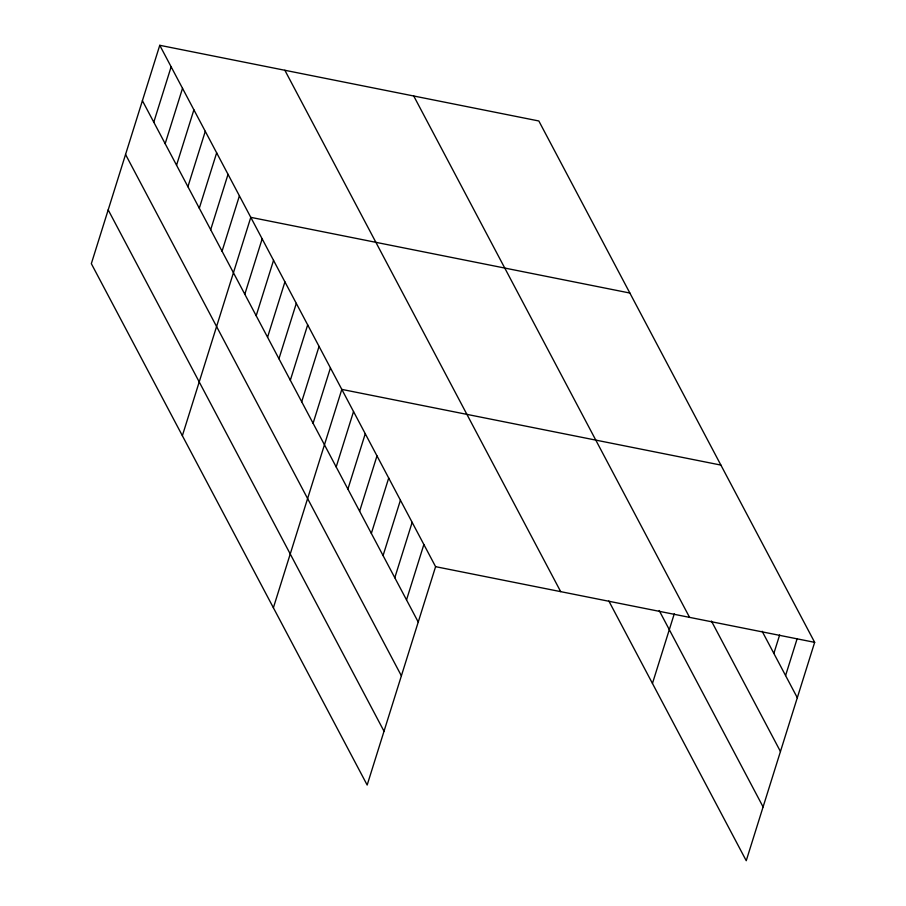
<?xml version="1.0" encoding="UTF-8"?>
<svg xmlns="http://www.w3.org/2000/svg" width="906" height="906" viewBox="0 0 906 906"><rect width="100%" height="100%" fill="white"/><g stroke="black" fill="none" stroke-linecap="round" stroke-linejoin="round"><path stroke-width="1.36" d="M159.762 45.3L91.336 263.657L367.168 785.026L435.593 566.669L159.762 45.3L538.832 120.974L814.664 642.343L746.238 860.7L608.832 600.995M153.782 122.197L171.143 66.806M165.164 143.703L182.525 88.312M176.545 165.209L193.895 109.819M187.916 186.715L205.277 131.325M199.297 208.221L216.659 152.831M210.679 229.728L228.029 174.337M222.049 251.234L239.411 195.843M182.366 435.707L250.792 217.349L629.851 293.034M244.813 294.246L262.162 238.856M256.183 315.752L273.544 260.362M267.564 337.259L284.926 281.868M278.946 358.765L296.307 303.374M290.328 380.271L307.678 324.88M301.698 401.777L319.059 346.386M313.08 423.283L330.441 367.893M273.386 607.756L341.811 389.399L720.882 465.084M336.183 466.952L353.533 411.562M347.904 489.104L365.265 433.714M359.625 511.267L376.987 455.877M371.347 533.419L388.708 478.04M383.068 555.582L400.429 500.191M394.801 577.745L412.151 522.354M406.522 599.897L423.872 544.506M652.456 683.43L674.268 613.826M773.86 653.419L779.647 634.959M785.581 675.57L797.155 638.651M435.593 566.669L814.664 642.343M762.139 631.255L797.303 697.733M711.414 621.029L780.451 751.516M413.736 96.002L689.568 617.371M659.194 610.542L763.09 806.918M284.858 70.272L560.689 591.641M142.412 100.691L418.244 622.06M125.549 154.462L401.392 675.831M108.188 209.875L384.019 731.244"/></g></svg>
